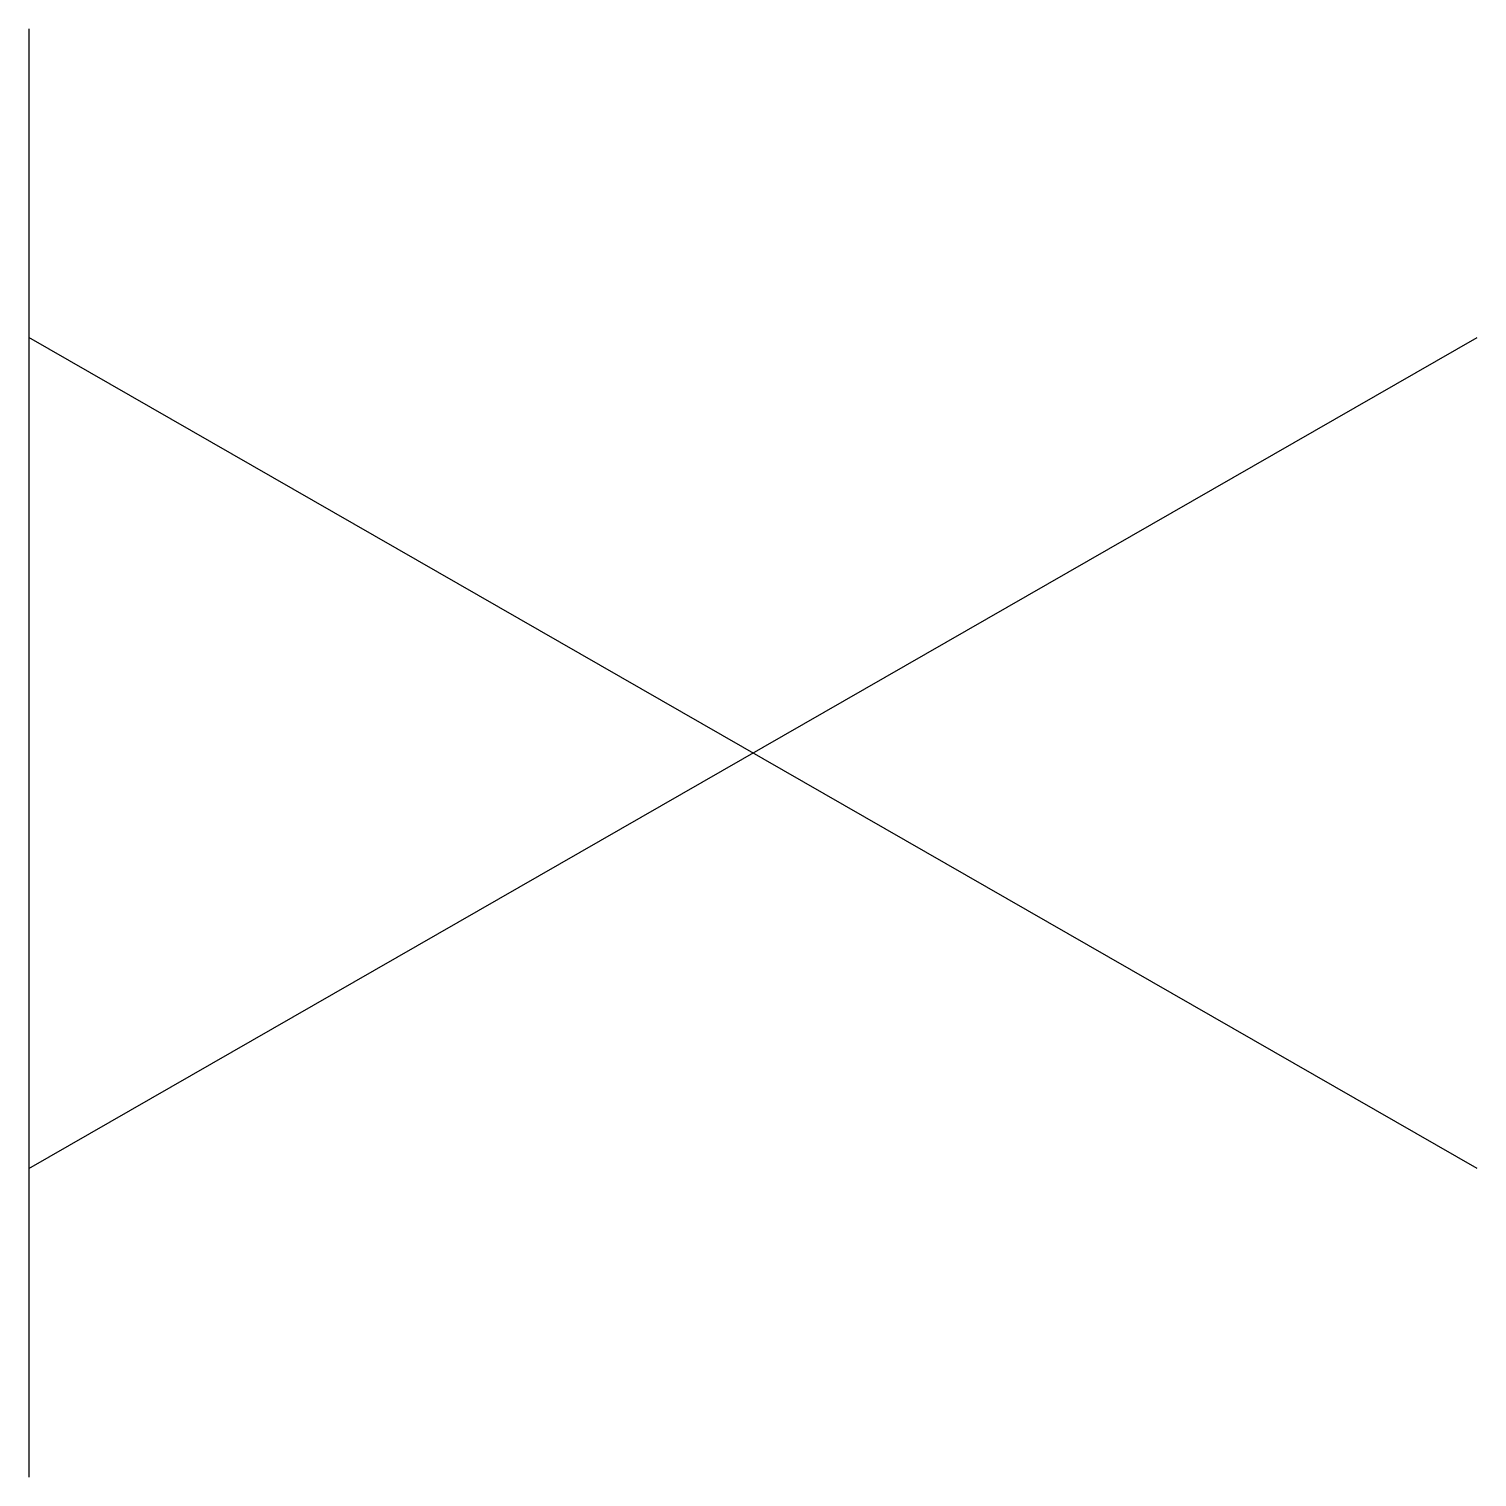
# Model space of a CAD drawing. Header units: metres. Extents: x 0 to 2.5, y -1.97 to 0.53.
import ezdxf

# ---------------------------------------------------------------- set-up
doc = ezdxf.new("R2010")
doc.units = ezdxf.units.M
doc.header["$MEASUREMENT"] = 0

msp = doc.modelspace()

# ---------------------------------------------------------------- linework, layer by layer
for p, q in [((0, 0.5325), (0, -1.9675)), ((2.5, -1.435), (0, 0)), ((0, -1.435), (2.5, 0))]:
    msp.add_line(p, q)

doc.saveas('drawing.dxf')
